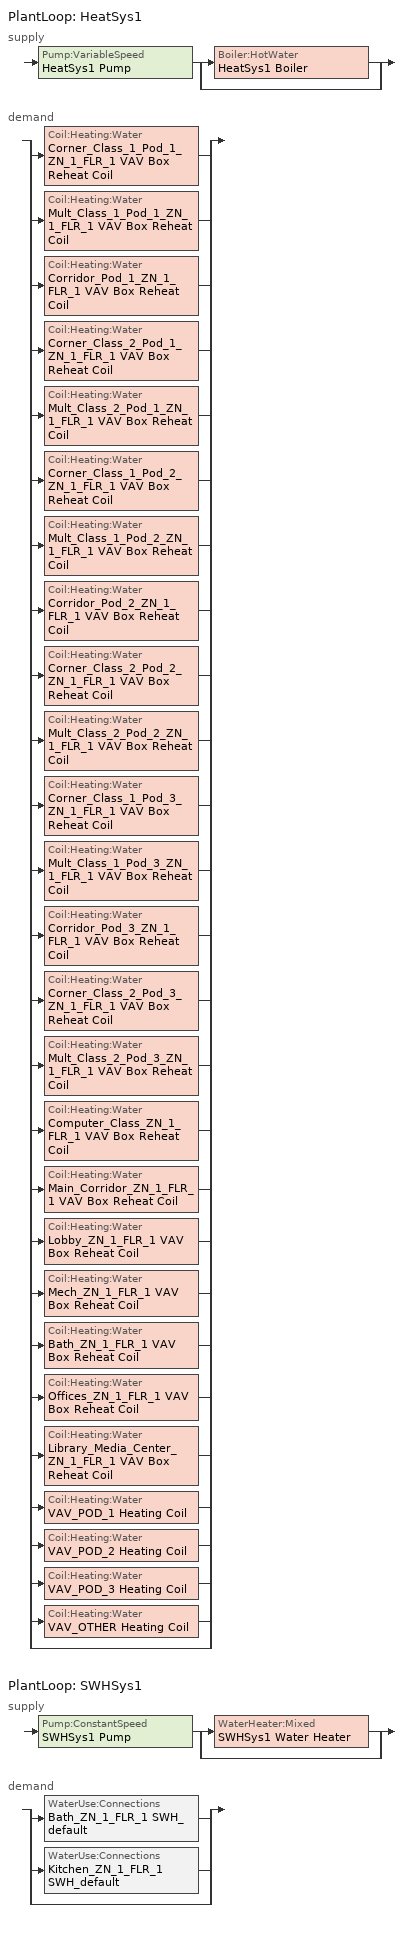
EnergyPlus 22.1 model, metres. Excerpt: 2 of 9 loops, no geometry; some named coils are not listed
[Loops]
PlantLoop 'HeatSys1'
 supply: Pump:VariableSpeed 'HeatSys1 Pump' > split
  | Boiler:HotWater 'HeatSys1 Boiler'
  | bypass
 demand: split
  | Coil:Heating:Water 'Corner_Class_1_Pod_1_ZN_1_FLR_1 VAV Box Reheat Coil'
  | Coil:Heating:Water 'Mult_Class_1_Pod_1_ZN_1_FLR_1 VAV Box Reheat Coil'
  | Coil:Heating:Water 'Corridor_Pod_1_ZN_1_FLR_1 VAV Box Reheat Coil'
  | Coil:Heating:Water 'Corner_Class_2_Pod_1_ZN_1_FLR_1 VAV Box Reheat Coil'
  | Coil:Heating:Water 'Mult_Class_2_Pod_1_ZN_1_FLR_1 VAV Box Reheat Coil'
  | Coil:Heating:Water 'Corner_Class_1_Pod_2_ZN_1_FLR_1 VAV Box Reheat Coil'
  | Coil:Heating:Water 'Mult_Class_1_Pod_2_ZN_1_FLR_1 VAV Box Reheat Coil'
  | Coil:Heating:Water 'Corridor_Pod_2_ZN_1_FLR_1 VAV Box Reheat Coil'
  | Coil:Heating:Water 'Corner_Class_2_Pod_2_ZN_1_FLR_1 VAV Box Reheat Coil'
  | Coil:Heating:Water 'Mult_Class_2_Pod_2_ZN_1_FLR_1 VAV Box Reheat Coil'
  | Coil:Heating:Water 'Corner_Class_1_Pod_3_ZN_1_FLR_1 VAV Box Reheat Coil'
  | Coil:Heating:Water 'Mult_Class_1_Pod_3_ZN_1_FLR_1 VAV Box Reheat Coil'
  | Coil:Heating:Water 'Corridor_Pod_3_ZN_1_FLR_1 VAV Box Reheat Coil'
  | Coil:Heating:Water 'Corner_Class_2_Pod_3_ZN_1_FLR_1 VAV Box Reheat Coil'
  | Coil:Heating:Water 'Mult_Class_2_Pod_3_ZN_1_FLR_1 VAV Box Reheat Coil'
  | Coil:Heating:Water 'Computer_Class_ZN_1_FLR_1 VAV Box Reheat Coil'
  | Coil:Heating:Water 'Main_Corridor_ZN_1_FLR_1 VAV Box Reheat Coil'
  | Coil:Heating:Water 'Lobby_ZN_1_FLR_1 VAV Box Reheat Coil'
  | Coil:Heating:Water 'Mech_ZN_1_FLR_1 VAV Box Reheat Coil'
  | Coil:Heating:Water 'Bath_ZN_1_FLR_1 VAV Box Reheat Coil'
  | Coil:Heating:Water 'Offices_ZN_1_FLR_1 VAV Box Reheat Coil'
  | Coil:Heating:Water 'Library_Media_Center_ZN_1_FLR_1 VAV Box Reheat Coil'
  | Coil:Heating:Water 'VAV_POD_1 Heating Coil'
  | Coil:Heating:Water 'VAV_POD_2 Heating Coil'
  | Coil:Heating:Water 'VAV_POD_3 Heating Coil'
  | Coil:Heating:Water 'VAV_OTHER Heating Coil'
  | bypass
PlantLoop 'SWHSys1'
 supply: Pump:ConstantSpeed 'SWHSys1 Pump' > split
  | WaterHeater:Mixed 'SWHSys1 Water Heater'
  | bypass
 demand: split
  | WaterUse:Connections 'Bath_ZN_1_FLR_1 SWH_default'
  | WaterUse:Connections 'Kitchen_ZN_1_FLR_1 SWH_default'
  | bypass
[EnergyManagementSystem:Sensor]
BoilerPLR: Output:Variable or Output:Meter Index Key=HeatSys1 Boiler; Output:Variable or Output:Meter=Boiler Part Load Ratio
[EnergyManagementSystem:ProgramCallingManager]
vav_pod_1_MAX_OA_FRAC_Prog_Manager: AfterPredictorAfterHVACManagers; vav_pod_1_MAX_OA_FRAC
vav_pod_2_MAX_OA_FRAC_Prog_Manager: AfterPredictorAfterHVACManagers; vav_pod_2_MAX_OA_FRAC
vav_pod_3_MAX_OA_FRAC_Prog_Manager: AfterPredictorAfterHVACManagers; vav_pod_3_MAX_OA_FRAC
vav_other_MAX_OA_FRAC_Prog_Manager: AfterPredictorAfterHVACManagers; vav_other_MAX_OA_FRAC
OA_BASED_OPTIMUM_START_EMS_Program Manager: BeginTimestepBeforePredictor; OA_BASED_OPTIMUM_START_EMS_Program
BoilerParManager: BeginNewEnvironment; SetBoilerPar
BoilerCurveManager: InsideHVACSystemIterationLoop; SetBoilerCurve
[EnergyManagementSystem:OutputVariable]
Wired_LTG: EMS Variable=Wired_LTG; Type of Data in Variable=Summed; Update Frequency=ZoneTimeStep
[ElectricLoadCenter:Transformer]
Transformer 1: Availability Schedule=Always_On; Transformer Usage=PowerInFromGrid; Rated Capacity {VA}=112500; Phase=3; Conductor Material=Aluminum; Full Load Temperature Rise {C}=150; Fraction of Eddy Current Losses=0.1; Performance Input Method=NominalEfficiency; Nameplate Efficiency=0.987; Per Unit Load for Nameplate Efficiency=0.35; Reference Temperature for Nameplate Efficiency {C}=75; Consider Transformer Loss for Utility Cost=Yes; Meter 1=Wired_LTG_Electricity; Meter 2=InteriorEquipment:Electricity
[EnergyManagementSystem:Actuator]
Name | Actuated Component Unique | Actuated Component Type | Actuated Component Control Type
cCL1_Pod_1_ZN_1_FLR_1_LAr | Corner_Class_1_Pod_1_ZN_1_FLR_1_lights | Lights | Electricity Rate
mCl1_Pod_1_ZN_1_FLR_1_LAr | Mult_Class_1_Pod_1_ZN_1_FLR_1_lights | Lights | Electricity Rate
cPOD1_ZN_1_FLR_1_LAr | Corridor_Pod_1_ZN_1_FLR_1_lights | Lights | Electricity Rate
cCL2_Pod_1_ZN_1_FLR_1_LAr | Corner_Class_2_Pod_1_ZN_1_FLR_1_lights | Lights | Electricity Rate
mCl2_Pod_1_ZN_1_FLR_1_LAr | Mult_Class_2_Pod_1_ZN_1_FLR_1_lights | Lights | Electricity Rate
cCL1_Pod_2_ZN_1_FLR_1_LAr | Corner_Class_1_Pod_2_ZN_1_FLR_1_lights | Lights | Electricity Rate
mCl1_Pod_2_ZN_1_FLR_1_LAr | Mult_Class_1_Pod_2_ZN_1_FLR_1_lights | Lights | Electricity Rate
cPOD2_ZN_1_FLR_1_LAr | Corridor_Pod_2_ZN_1_FLR_1_lights | Lights | Electricity Rate
cCL2_Pod_2_ZN_1_FLR_1_LAr | Corner_Class_2_Pod_2_ZN_1_FLR_1_lights | Lights | Electricity Rate
mCl2_Pod_2_ZN_1_FLR_1_LAr | Mult_Class_2_Pod_2_ZN_1_FLR_1_lights | Lights | Electricity Rate
cCL1_Pod_3_ZN_1_FLR_1_LAr | Corner_Class_1_Pod_3_ZN_1_FLR_1_lights | Lights | Electricity Rate
mCl1_Pod_3_ZN_1_FLR_1_LAr | Mult_Class_1_Pod_3_ZN_1_FLR_1_lights | Lights | Electricity Rate
cPOD3_ZN_1_FLR_1_LAr | Corridor_Pod_3_ZN_1_FLR_1_lights | Lights | Electricity Rate
cCL2_Pod_3_ZN_1_FLR_1_LAr | Corner_Class_2_Pod_3_ZN_1_FLR_1_lights | Lights | Electricity Rate
mCl2_Pod_3_ZN_1_FLR_1_LAr | Mult_Class_2_Pod_3_ZN_1_FLR_1_lights | Lights | Electricity Rate
cPCLZN_1_FLR_1_LAr | Computer_Class_ZN_1_FLR_1_lights | Lights | Electricity Rate
Main_Corridor_ZN_1_FLR_1_LAr | Main_Corridor_ZN_1_FLR_1_lights | Lights | Electricity Rate
Lobby_ZN_1_FLR_1_LAr | Lobby_ZN_1_FLR_1_lights | Lights | Electricity Rate
Mech_ZN_1_FLR_1_LAr | Mech_ZN_1_FLR_1_lights | Lights | Electricity Rate
Bath_ZN_1_FLR_1_LAr | Bath_ZN_1_FLR_1_lights | Lights | Electricity Rate
Offices_ZN_1_FLR_1_LAr | Offices_ZN_1_FLR_1_lights | Lights | Electricity Rate
Gym_ZN_1_FLR_1_LAr | Gym_ZN_1_FLR_1_lights | Lights | Electricity Rate
Kitchen_ZN_1_FLR_1_LAr | Kitchen_ZN_1_FLR_1_lights | Lights | Electricity Rate
Cafeteria_ZN_1_FLR_1_LAr | Cafeteria_ZN_1_FLR_1_lights | Lights | Electricity Rate
LMC_ZN_1_FLR_1_LAr | Library_Media_Center_ZN_1_FLR_1_lights | Lights | Electricity Rate
vav_pod_1_MAX_OA_FRAC | VAV_POD_1 Max OA Fraction | Schedule:Constant | Schedule Value
vav_pod_2_MAX_OA_FRAC | VAV_POD_2 Max OA Fraction | Schedule:Constant | Schedule Value
vav_pod_3_MAX_OA_FRAC | VAV_POD_3 Max OA Fraction | Schedule:Constant | Schedule Value
vav_other_MAX_OA_FRAC | VAV_OTHER Max OA Fraction | Schedule:Constant | Schedule Value
CLGSETP_SCH_Actuator | CLGSETP_SCH_Yes_Optimum | Schedule:Compact | Schedule Value
CLGSETP_SCH_w_SB_Actuator | CLGSETP_SCH_Yes_Optimum_w_SB | Schedule:Compact | Schedule Value
HTGSETP_SCH_Actuator | HTGSETP_SCH_Yes_Optimum | Schedule:Compact | Schedule Value
HTGSETP_SCH_w_SB_Actuator | HTGSETP_SCH_Yes_Optimum_w_SB | Schedule:Compact | Schedule Value
BoilerCurve | HeatSys1 BOILER EFFICIENCY CURVE | Curve | Curve Result
[Sizing:Plant] Loop Type=Heating
Name | Design Loop Exit Temperature {C} | Loop Design Temperature Difference {deltaC}
HeatSys1 | 82.22 | 27.78
SWHSys1 | 60 | 5
[Pump:VariableSpeed]
HeatSys1 Pump: AUTOSIZE, 180705.7, AUTOSIZE, 0.909, 0, 0, 3.2485, -4.7443, 2.5295, Intermittent, 1.4999
[Boiler:HotWater]
HeatSys1 Boiler: Fuel Type=NaturalGas; Nominal Capacity {W}=356864; Nominal Thermal Efficiency=0.8; Efficiency Curve Temperature Evaluation Variable=LeavingBoiler; Normalized Boiler Efficiency Curve=HeatSys1 Boiler Efficiency Curve; Design Water Flow Rate {m3/s}=AUTOSIZE; Minimum Part Load Ratio=0; Maximum Part Load Ratio=1.2; Optimum Part Load Ratio=1; Water Outlet Upper Temperature Limit {C}=95; Boiler Flow Mode=LeavingSetpointModulated; Parasitic Electric Load {W}=0; Sizing Factor=1
[SetpointManager:Scheduled] Control Variable=Temperature
Name | Schedule | Setpoint Node or NodeList
HeatSys1 Loop Setpoint Manager | HW-Loop-Temp-Schedule | HeatSys1 Supply Outlet Node
HeatSys1 Boiler Setpoint Manager | HW-Loop-Temp-Schedule | HeatSys1 Supply Equipment Outlet Node
SWHSys1 Loop Setpoint Manager | SHWSys1-Loop-Temp-Schedule | SWHSys1 Supply Outlet Node
[PlantLoop] Minimum Loop Temperature {C}=10; Maximum Loop Flow Rate {m3/s}=AUTOSIZE; Minimum Loop Flow Rate {m3/s}=0; Plant Loop Volume {m3}=AUTOSIZE; Load Distribution Scheme=Optimal
Name | Fluid Type | Plant Equipment Operation Scheme | Maximum Loop Temperature {C}
HeatSys1 | Water | HeatSys1 Loop Operation Scheme List | 100
SWHSys1 | WATER | SWHSys1 Loop Operation Scheme List | 60
[PlantEquipmentList]
HeatSys1 Equipment List: HeatSys1 Boiler
SWHSys1 Equipment List: SWHSys1 Water Heater
[PlantEquipmentOperation:HeatingLoad] Load Range 1 Lower Limit {W}=0; Load Range 1 Upper Limit {W}=1000000000000000
Name | Range 1 Equipment List
HeatSys1 Operation Scheme | HeatSys1 Equipment List
SWHSys1 Operation Scheme | SWHSys1 Equipment List
[PlantEquipmentOperationSchemes] Control Scheme 1 Schedule=PlantOnSched
Name | Control Scheme 1
HeatSys1 Loop Operation Scheme List | HeatSys1 Operation Scheme
SWHSys1 Loop Operation Scheme List | SWHSys1 Operation Scheme
[AvailabilityManager:NightCycle] Applicability Schedule=Always_On; Fan Schedule=HVACOperationSchd; Control Type=CycleOnAny; Thermostat Tolerance {deltaC}=1; Cycling Run Time Control Type=FixedRunTime; Cycling Run Time {s}=1800
VAV_POD_1 Availability Manager; VAV_POD_2 Availability Manager; VAV_POD_3 Availability Manager; VAV_OTHER Availability Manager; PSZ-AC_2:5 Availability Manager; PSZ-AC_1:6 Availability Manager; PSZ-AC_2:7 Availability Manager
[Coil:Heating:Water] Availability Schedule=Always_On; U-Factor Times Area Value {W/K}=AUTOSIZE; Maximum Water Flow Rate {m3/s}=AUTOSIZE; Performance Input Method=UFactorTimesAreaAndDesignWaterFlowRate; Rated Capacity {W}=AUTOSIZE; Rated Inlet Water Temperature {C}=82.22; Rated Inlet Air Temperature {C}=12.8; Rated Outlet Water Temperature {C}=54.44; Rated Outlet Air Temperature {C}=40
Corner_Class_1_Pod_1_ZN_1_FLR_1 VAV Box Reheat Coil; Mult_Class_1_Pod_1_ZN_1_FLR_1 VAV Box Reheat Coil; Corridor_Pod_1_ZN_1_FLR_1 VAV Box Reheat Coil; Corner_Class_2_Pod_1_ZN_1_FLR_1 VAV Box Reheat Coil; Mult_Class_2_Pod_1_ZN_1_FLR_1 VAV Box Reheat Coil; Corner_Class_1_Pod_2_ZN_1_FLR_1 VAV Box Reheat Coil; Mult_Class_1_Pod_2_ZN_1_FLR_1 VAV Box Reheat Coil; Corridor_Pod_2_ZN_1_FLR_1 VAV Box Reheat Coil; Corner_Class_2_Pod_2_ZN_1_FLR_1 VAV Box Reheat Coil; Mult_Class_2_Pod_2_ZN_1_FLR_1 VAV Box Reheat Coil; Corner_Class_1_Pod_3_ZN_1_FLR_1 VAV Box Reheat Coil; Mult_Class_1_Pod_3_ZN_1_FLR_1 VAV Box Reheat Coil; Corridor_Pod_3_ZN_1_FLR_1 VAV Box Reheat Coil; Corner_Class_2_Pod_3_ZN_1_FLR_1 VAV Box Reheat Coil; Mult_Class_2_Pod_3_ZN_1_FLR_1 VAV Box Reheat Coil; Computer_Class_ZN_1_FLR_1 VAV Box Reheat Coil; Main_Corridor_ZN_1_FLR_1 VAV Box Reheat Coil; Lobby_ZN_1_FLR_1 VAV Box Reheat Coil; Mech_ZN_1_FLR_1 VAV Box Reheat Coil; Bath_ZN_1_FLR_1 VAV Box Reheat Coil; Offices_ZN_1_FLR_1 VAV Box Reheat Coil; Library_Media_Center_ZN_1_FLR_1 VAV Box Reheat Coil
[WaterHeater:Mixed]
SWHSys1 Water Heater: Tank Volume {m3}=0.75708; Setpoint Temperature Schedule=SHWSys1 Water Heater Setpoint Temperature Schedule Name; Deadband Temperature Difference {deltaC}=2; Maximum Temperature Limit {C}=82.2222; Heater Control Type=Cycle; Heater Maximum Capacity {W}=58614.21; Heater Fuel Type=NATURALGAS; Heater Thermal Efficiency=0.805127; Off Cycle Parasitic Fuel Consumption Rate {W}=970.33; Off Cycle Parasitic Fuel Type=NATURALGAS; Off Cycle Parasitic Heat Fraction to Tank=0; On Cycle Parasitic Fuel Consumption Rate {W}=970.33; On Cycle Parasitic Fuel Type=NATURALGAS; Ambient Temperature Indicator=zone; Ambient Temperature Zone=MECH_ZN_1_FLR_1; Off Cycle Loss Coefficient to Ambient Temperature {W/K}=9.64329; On Cycle Loss Coefficient to Ambient Temperature {W/K}=9.64329; Use Side Effectiveness=1; Source Side Effectiveness=1; Use Side Design Flow Rate {m3/s}=AUTOSIZE; Source Side Design Flow Rate {m3/s}=AUTOSIZE; Indirect Water Heating Recovery Time {hr}=1.5
[Pump:ConstantSpeed]
SWHSys1 Pump: Design Flow Rate {m3/s}=autosize; Design Pump Head {Pa}=29891; Design Power Consumption {W}=AUTOSIZE; Motor Efficiency=0.3; Fraction of Motor Inefficiencies to Fluid Stream=0; Pump Control Type=Intermittent
[WaterUse:Equipment] Flow Rate Fraction Schedule=BLDG_SWH_SCH
Name | Peak Flow Rate {m3/s} | Target Temperature Schedule | Hot Water Supply Temperature Schedule | Zone | Sensible Fraction Schedule | Latent Fraction Schedule
Bath_ZN_1_FLR_1 SWH_default | 2.63889e-07 | Bath_ZN_1_FLR_1 SHW_default Temp Sched | Bath_ZN_1_FLR_1 SHW_default Hot Supply Temp Sched | Bath_ZN_1_FLR_1 | Bath_ZN_1_FLR_1 SHW_default Sensible fract sched | Bath_ZN_1_FLR_1 SHW_default Latent fract sched
Kitchen_ZN_1_FLR_1 SWH_default | 0.00010515 | Kitchen_ZN_1_FLR_1 SHW_default Temp Sched | Kitchen_ZN_1_FLR_1 SHW_default Hot Supply Temp Sched | Kitchen_ZN_1_FLR_1 | Kitchen_ZN_1_FLR_1 SHW_default Sensible fract sched | Kitchen_ZN_1_FLR_1 SHW_default Latent fract sched
[WaterUse:Connections]
Name | Water Use Equipment 1
Bath_ZN_1_FLR_1 SWH_default | Bath_ZN_1_FLR_1 SWH_default
Kitchen_ZN_1_FLR_1 SWH_default | Kitchen_ZN_1_FLR_1 SWH_default
[Schedule:Compact]
BLDG_SWH_SCH: Through: 6/15, For: SummerDesignDay, Until: 07:00, 0.05, Until: 08:00, 0.1, Until: 09:00, 0.34, Until: 10:00, 0.6, Until: 11:00, 0.63, Until: 12:00, 0.72, Until: 13:00, 0.79, Until: 14:00, 0.83, Until: 15:00, 0.61, Until: 16:00, 0.65, Until: 18:00, 0.1, Until: 19:00, 0.19, Until: 20:00, 0.25, Until: 22:00, 0.22, Until: 23:00, 0.12, Until: 24:00, 0.09, For: Weekdays, Until: 07:00, 0, Until: 08:00, 0, Until: 09:00, 0.34, Until: 10:00, 0.6, Until: 11:00, 0.63, Until: 12:00, 0.72, Until: 13:00, 0.79, Until: 14:00, 0.83, Until: 15:00, 0.61, Until: 16:00, 0.65, Until: 18:00, 0.1, Until: 19:00, 0.19, Until: 20:00, 0.25, Until: 22:00, 0, Until: 23:00, 0, Until: 24:00, 0, For: WinterDesignDay, Until: 09:00, 0.03, Until: 13:00, 0.05, Until: 24:00, 0.03, For: Saturday, Until: 09:00, 0, Until: 13:00, 0, Until: 24:00, 0, For: Sunday Holidays AllOtherDays, Until: 08:00, 0, Until: 14:00, 0, Until: 24:00, 0, Through: 9/15, For: SummerDesignDay, Until: 07:00, 0.05, Until: 18:00, 0.1, Until: 19:00, 0.19, Until: 20:00, 0.25, Until: 22:00, 0.22, Until: 23:00, 0.12, Until: 24:00, 0.09, For: Weekdays, Until: 08:00, 0, Until: 18:00, 0.1, Until: 19:00, 0.19, Until: 20:00, 0.25, Until: 22:00, 0, Until: 23:00, 0, Until: 24:00, 0, For: WinterDesignDay, Until: 09:00, 0.03, Until: 13:00, 0.05, Until: 24:00, 0.03, For: Saturday, Until: 09:00, 0, Until: 13:00, 0, Until: 24:00, 0, For: Sunday Holidays AllOtherDays, Until: 08:00, 0, Until: 14:00, 0, Until: 24:00, 0, Through: 12/31, For: SummerDesignDay, Until: 07:00, 0.05, Until: 08:00, 0.1, Until: 09:00, 0.34, Until: 10:00, 0.6, Until: 11:00, 0.63, Until: 12:00, 0.72, Until: 13:00, 0.79, Until: 14:00, 0.83, Until: 15:00, 0.61, Until: 16:00, 0.65, Until: 18:00, 0.1, Until: 19:00, 0.19, Until: 20:00, 0.25, Until: 22:00, 0.22, Until: 23:00, 0.12, Until: 24:00, 0.09, For: Weekdays, Until: 07:00, 0, Until: 08:00, 0, Until: 09:00, 0.34, Until: 10:00, 0.6, Until: 11:00, 0.63, Until: 12:00, 0.72, Until: 13:00, 0.79, Until: 14:00, 0.83, Until: 15:00, 0.61, Until: 16:00, 0.65, Until: 18:00, 0.1, Until: 19:00, 0.19, Until: 20:00, 0.25, Until: 22:00, 0, Until: 23:00, 0, Until: 24:00, 0, For: WinterDesignDay, Until: 09:00, 0.03, Until: 13:00, 0.05, Until: 24:00, 0.03, For: Saturday, Until: 09:00, 0, Until: 13:00, 0, Until: 24:00, 0, For: Sunday Holidays AllOtherDays, Until: 08:00, 0, Until: 14:00, 0, Until: 24:00, 0
ALWAYS_ON; PlantOnSched: Through: 12/31, For: AllDays, Until: 24:00, 1
HW-Loop-Temp-Schedule: Through: 12/31, For: AllDays, Until: 24:00, 82
HVACOperationSchd: Through: 12/31, For: Weekdays SummerDesignDay WinterDesignDay, Until: 07:00, 0, Until: 21:00, 1, Until: 24:00, 0, For: WeekEnds Holidays AllOtherDays, Until: 24:00, 0
HTGSETP_SCH_YES_OPTIMUM: Through: 12/31, For: SummerDesignDay, Until: 24:00, 15.6, For: WinterDesignDay, Until: 24:00, 21, For: Weekdays, Until: 06:00, 15.6, Until: 07:00, 17.8, Until: 08:00, 20, Until: 21:00, 21, Until: 24:00, 15.6, For: WeekEnds Holidays AllOtherDays, Until: 24:00, 15.6
HTGSETP_SCH_YES_OPTIMUM_w_SB: Through: 6/30, For: Weekdays, Until: 01:00, 15.6, Until: 02:00, 15.6, Until: 03:00, 15.6, Until: 04:00, 15.6, Until: 05:00, 15.6, Until: 06:00, 15.6, Until: 07:00, 17.8, Until: 08:00, 20, Until: 09:00, 21, Until: 10:00, 21, Until: 11:00, 21, Until: 12:00, 21, Until: 13:00, 20.4444, Until: 14:00, 21, Until: 15:00, 20.4444, Until: 16:00, 21, Until: 17:00, 21, Until: 18:00, 21, Until: 19:00, 21, Until: 20:00, 21, Until: 21:00, 21, Until: 22:00, 15.6, Until: 23:00, 15.6, Until: 24:00, 15.6, For: SummerDesignDay, Until: 24:00, 15.6, For: WinterDesignDay, Until: 24:00, 21, For: WeekEnds Holidays AllOtherDays, Until: 24:00, 15.6, Through: 9/1, For: Weekdays, Until: 01:00, 15.6, Until: 02:00, 15.6, Until: 03:00, 15.6, Until: 04:00, 15.6, Until: 05:00, 15.6, Until: 06:00, 15.6, Until: 07:00, 17.8, Until: 08:00, 20, Until: 09:00, 21, Until: 10:00, 21, Until: 11:00, 21, Until: 12:00, 20.4444, Until: 13:00, 21, Until: 14:00, 21, Until: 15:00, 20.4444, Until: 16:00, 21, Until: 17:00, 21, Until: 18:00, 21, Until: 19:00, 21, Until: 20:00, 21, Until: 21:00, 21, Until: 22:00, 15.6, Until: 23:00, 15.6, Until: 24:00, 15.6, For: SummerDesignDay, Until: 24:00, 15.6, For: WinterDesignDay, Until: 24:00, 21, For: WeekEnds Holidays AllOtherDays, Until: 24:00, 15.6, Through: 12/31, For: Weekdays, Until: 01:00, 15.6, Until: 02:00, 15.6, Until: 03:00, 15.6, Until: 04:00, 15.6, Until: 05:00, 15.6, Until: 06:00, 15.6, Until: 07:00, 17.8, Until: 08:00, 20, Until: 09:00, 21, Until: 10:00, 21, Until: 11:00, 21, Until: 12:00, 21, Until: 13:00, 20.4444, Until: 14:00, 21, Until: 15:00, 20.4444, Until: 16:00, 21, Until: 17:00, 21, Until: 18:00, 21, Until: 19:00, 21, Until: 20:00, 21, Until: 21:00, 21, Until: 22:00, 15.6, Until: 23:00, 15.6, Until: 24:00, 15.6, For: SummerDesignDay, Until: 24:00, 15.6, For: WinterDesignDay, Until: 24:00, 21, For: WeekEnds Holidays AllOtherDays, Until: 24:00, 15.6
CLGSETP_SCH_YES_OPTIMUM: Through: 12/31, For: SummerDesignDay, Until: 24:00, 24, For: WinterDesignDay, Until: 24:00, 26.7, For: Weekdays, Until: 06:00, 26.7, Until: 07:00, 25.6, Until: 08:00, 25, Until: 21:00, 24, Until: 24:00, 26.7, For: WeekEnds Holidays AllOtherDays, Until: 24:00, 26.7
CLGSETP_SCH_Yes_Optimum_w_SB: Through: 6/30, For: Weekdays, Until: 01:00, 26.7, Until: 02:00, 26.7, Until: 03:00, 26.7, Until: 04:00, 26.7, Until: 05:00, 26.7, Until: 06:00, 26.7, Until: 07:00, 25.6, Until: 08:00, 25, Until: 09:00, 24, Until: 10:00, 24, Until: 11:00, 24, Until: 12:00, 24, Until: 13:00, 24.5556, Until: 14:00, 24, Until: 15:00, 24.5556, Until: 16:00, 24, Until: 17:00, 24, Until: 18:00, 24, Until: 19:00, 24, Until: 20:00, 24, Until: 21:00, 24, Until: 22:00, 26.7, Until: 23:00, 26.7, Until: 24:00, 26.7, For: SummerDesignDay, Until: 24:00, 24, For: WinterDesignDay, Until: 24:00, 26.7, For: WeekEnds Holidays AllOtherDays, Until: 24:00, 26.7, Through: 9/1, For: Weekdays, Until: 01:00, 26.7, Until: 02:00, 26.7, Until: 03:00, 26.7, Until: 04:00, 26.7, Until: 05:00, 26.7, Until: 06:00, 26.7, Until: 07:00, 25.6, Until: 08:00, 25, Until: 09:00, 24, Until: 10:00, 24, Until: 11:00, 24, Until: 12:00, 24.5556, Until: 13:00, 24, Until: 14:00, 24, Until: 15:00, 24.5556, Until: 16:00, 24, Until: 17:00, 24, Until: 18:00, 24, Until: 19:00, 24, Until: 20:00, 24, Until: 21:00, 24, Until: 22:00, 26.7, Until: 23:00, 26.7, Until: 24:00, 26.7, For: SummerDesignDay, Until: 24:00, 24, For: WinterDesignDay, Until: 24:00, 26.7, For: WeekEnds Holidays AllOtherDays, Until: 24:00, 26.7, Through: 12/31, For: Weekdays, Until: 01:00, 26.7, Until: 02:00, 26.7, Until: 03:00, 26.7, Until: 04:00, 26.7, Until: 05:00, 26.7, Until: 06:00, 26.7, Until: 07:00, 25.6, Until: 08:00, 25, Until: 09:00, 24, Until: 10:00, 24, Until: 11:00, 24, Until: 12:00, 24, Until: 13:00, 24.5556, Until: 14:00, 24, Until: 15:00, 24.5556, Until: 16:00, 24, Until: 17:00, 24, Until: 18:00, 24, Until: 19:00, 24, Until: 20:00, 24, Until: 21:00, 24, Until: 22:00, 26.7, Until: 23:00, 26.7, Until: 24:00, 26.7, For: SummerDesignDay, Until: 24:00, 24, For: WinterDesignDay, Until: 24:00, 26.7, For: WeekEnds Holidays AllOtherDays, Until: 24:00, 26.7
Bath_ZN_1_FLR_1 SHW_default Latent fract sched; Kitchen_ZN_1_FLR_1 SHW_default Latent fract sched: Through: 12/31, For: AllDays, Until: 24:00, 0.05
Bath_ZN_1_FLR_1 SHW_default Sensible fract sched; Kitchen_ZN_1_FLR_1 SHW_default Sensible fract sched: Through: 12/31, For: AllDays, Until: 24:00, 0.2
Bath_ZN_1_FLR_1 SHW_default Temp Sched; Kitchen_ZN_1_FLR_1 SHW_default Temp Sched; SHWSys1-Loop-Temp-Schedule; SHWSys1 Water Heater Setpoint Temperature Schedule Name: Through: 12/31, For: AllDays, Until: 24:00, 60
Bath_ZN_1_FLR_1 SHW_default Hot Supply Temp Sched; Kitchen_ZN_1_FLR_1 SHW_default Hot Supply Temp Sched: Through: 12/31, For: AllDays, Until: 24:00, 55
[Schedule:Constant]
VAV_POD_1 Max OA Fraction; VAV_POD_2 Max OA Fraction; VAV_POD_3 Max OA Fraction; VAV_OTHER Max OA Fraction: 1
[Curve:Quadratic]
HeatSys1 Boiler Efficiency Curve: Coefficient1 Constant=1; Coefficient2 x=0; Coefficient3 x**2=0; Minimum Value of x=0; Maximum Value of x=1
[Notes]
The DOE Prototype Building Models were developed by Pacific Northwest National Laboratory (PNNL), under contract with the U.S.
Department of Energy (DOE).  These building models were derived from DOE's Commercial Reference Building Models with modifications
based on input from the ASHRAE Standard 90.1 committee, the Advanced Energy Design Guide series, and building industry experts. The
prototypes models were developed to quantify energy saving impacts from newly published editions of ASHRAE Standard 90.1, 189.1, IECC,
and other energy codes and standards.  The basic building descriptions can be found in the Scorecards posted at www.energycodes.gov
website. The recommended citation of the prototype models is
DOE and PNNL. 2023. Commercial Prototype Building Models, Richland, WA, Pacific Northwest National Laboratory. Available at https://www.energycodes.gov/development/commercial/prototype_models.
Detailed descriptions of the prototype model development and addenda modeling strategies can be found in the following  reports:
Maddox D.E., J. Zhang, Y. Xie, W. Xu, X. Liu, S. Wang, and M.I. Rosenberg. 2022. Energy and Energy Cost Savings Analysis of the 2021 IECC
for Commercial Buildings. PNNL-32816. Richland, WA: Pacific Northwest National Laboratory.
Zhang J., M.I. Rosenberg, J. Lerond, Y. Xie, C. Chandrasekharan Nambiar, Y. Chen, and R. Hart, et al. 2021. Energy Savings Analysis:
ANSI/ASHRAE/IES Standard 90.1-2019. PNNL-31488. Richland, WA: Pacific Northwest National Laboratory.
Zhang, J., Y. Chen, Y. Xie, M. Rosenberg, R. Hart. Energy and Energy Cost Savings Analysis of the 2018 IECC for Commercial Buildings.
2018. PNNL-28125. Richland, WA: Pacific Northwest National Laboratory.
DOE. 2017. Energy Savings Analysis: ANSI/ASHRAE/IES Standard 90.1-2016. Prepared by Athalye, R.A, M.A. Halverson, M.I. Rosenberg, B. Liu,
J. Zhang, R. Hart, V.V. Mendon, S. Goel, Y. Chen, Y. Xie, and M. Zhao, Richland, WA, Pacific Northwest National Laboratory. https://www.energycodes.gov/sites/default/files/documents/02202018_Standard_90.1-2016_Determination_TSD.pdf.
Zhang, J., Y. Xie, R.A. Athalye, J. Zhuge, M. Rosenberg, R. Hart, and B. Liu. Energy and Energy Cost Savings Analysis of the 2015 IECC
for Commercial Buildings. 2015. PNNL-24269 Rev. 1. Richland, WA: Pacific Northwest National
Laboratory. https://www.energycodes.gov/sites/default/files/documents/2015_IECC_Commercial_Analysis.pdf.
Halverson M.A., M.I. Rosenberg, W. Wang, J. Zhang, V.V. Mendon, R.A. Athalye, Y. Xie, R. Hart, S. Goel, 2014. ANSI/ASHRAE/IES Standard
90.1-2013 Determination of Energy Savings: Quantitative Analysis, PNNL-23479. Richland, WA: Pacific Northwest National Laboratory. https://www.energycodes.gov/sites/default/files/documents/901-2013_finalCommercialDeterminationQuantitativeAnalysis_TSD_0.pdf.
Goel S., R.A. Athalye, W. Wang, J. Zhang, M.I. Rosenberg, Y. Xie, and R. Hart, et al. 2014. Enhancements to ASHRAE Standard 90.1
Prototype Building Models. PNNL-23269. Richland, WA: Pacific Northwest National Laboratory. https://www.pnnl.gov/main/publications/external/technical_reports/PNNL-23269.pdf.
Zhang J., R.A. Athalye, R. Hart, M.I. Rosenberg, Y. Xie, S. Goel, and V.V. Mendon, et al. 2013. Energy and Energy Cost Savings Analysis
of the IECC for Commercial Buildings. PNNL-22760. Richland, WA: Pacific Northwest National Laboratory. http://www.pnnl.gov/main/publications/external/technical_reports/PNNL-22760.pdf.
Thornton B.A., M.I. Rosenberg, E.E. Richman, W. Wang, Y. Xie, J. Zhang, H. Cho, VV Mendon, R.A. Athalye, and B. Liu. 2011. Achieving
the 30% Goal: Energy and Cost Savings Analysis of ASHRAE Standard 90.1-2010. PNNL-20405. Richland, WA: Pacific Northwest National
Laboratory.  https://www.energycodes.gov/sites/default/files/documents/BECP_Energy_Cost_Savings_STD2010_May2011_v00.pdf.
WeatherFile:  USA_GA_Atlanta-Hartsfield.Jackson.Intl.AP.722190_TMY3.epw
GPARM parameters as input:
Case = ASHRAE901_SchoolPrimary_STD2019_Atlanta
AnalysisPurpose = ProgressIndicator
AnalysisCodeName = ASHRAE901
AnalysisAmendment = NoneAmend
AnalysisPrototype = SchoolPrimary
AnalysisScope = National
AnalysisState = National
AnalysisCity = USA_GA_Atlanta
AnalysisCustomFlag = Default
hvac_autogen = Default
daylighting_control = yes
sidelighting_control = yes_AY
roof_emissivity = 0.75
roof_solar_absorp = 0.45
exterior_lights_watts = 0
exterior_lights_watts_a = 175.73
exterior_lights_watts_b = 1921.53
economizer = DifferentialDryBulb
skip_economizer_control = No
damper_sch = MinOA_Sched
SAT_reset_switch = No
SAT_reset_switch_VAV_OTHER = Yes
SAT_reset_T = 15.6
door_infil = 3.031315581
frac_ofpk = 0.131
economizer_lockout = LockoutWithHeating
economizer_lockout_vav = LockoutWithHeating
Transfer_Air = all_exhaust
offices_zn_1_flr_1_mdp = 0.2
STD189_overhang = no
ext_lgt_sch = Exterior_Lgt_ALWAYS_ON
heating_damper_act = ReverseWithLimits
transformer_size = 112500
transformer_eff = 0.987
freezer_power = 555
refrigerator_power = 313.3
HtgSetP_Sch = HTGSETP_SCH_NO_OPTIMUM
ClgSetP_Sch = CLGSETP_SCH_NO_OPTIMUM
swh_et_booster = 1
swh_ua_booster = 1.05315929589012
